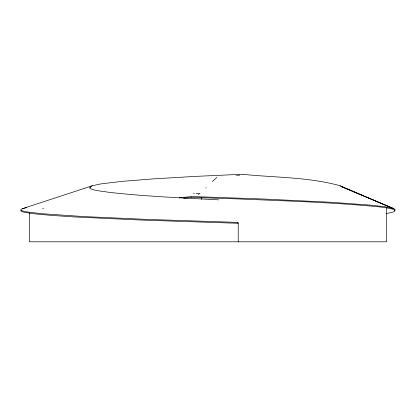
<?xml version="1.0" encoding="UTF-8"?>
<svg xmlns="http://www.w3.org/2000/svg" width="416" height="416" viewBox="0 0 416 416"><rect width="100%" height="100%" fill="white"/><g stroke="black" fill="none" stroke-linecap="round" stroke-linejoin="round"><path stroke-width="0.62" d="M89.643 188.214L90.418 187.45M205.759 188.068L206.17 187.616M238.228 222.404L146.011 219.357L83.148 216.538L41.231 213.647L27.232 211.952L23.13 211.084L21.06 210.215L20.8 210.668L21.596 211.432L23.967 212.191L34.195 213.803L50.887 215.363L74.682 216.954L142.043 220.095L238.228 223.293L238.217 241.8M394.337 210.652L395.2 209.778L394.103 208.796L341.546 186.67L393.848 208.686M242.148 174.273L195.281 176.394L152.89 178.916L122.179 181.355L101.005 183.882L92.508 185.692L22.417 208.686L20.946 209.451L21.06 210.215M92.18 185.801C82.644 189.956 106.252 191.568 107.557 192.135C144.446 196.435 181.605 197.85 218.665 199.862M22.417 208.686L25.459 207.932M26.021 207.823L26.614 207.714M386.183 213.481C409.328 209.908 379.829 206.82 374.296 206.383C328.926 202.186 283.348 200.855 237.843 198.91L191.734 197.413M179.306 197.824L191.615 196.534M183.763 198.229L191.615 197.423M191.734 196.524L263.099 199.004L331.219 202.28L372.237 205.286L384.769 206.752L392.558 208.255L340.262 185.801C308.552 176.92 274.877 177.689 242.31 174.283M193.513 193.762L194.288 193.705M196.066 193.58L197.023 193.513M197.319 193.492L199.264 193.352M199.337 193.346L200.086 193.294M239.756 175.146L237.188 175.261M235.966 175.313L236.392 175.297M340.262 185.801L341.432 186.56M237.588 222.638L238.217 223.293M386.594 207.714L386.594 241.8L29.349 241.8L29.349 213.023M201.49 197.491L201.49 199.316M198.786 194.464A38.542 1.056 -26.3 0 1 198.354 194.709M216.824 177.44A68.697 1.659 -44.1 0 1 212.321 181.594M42.578 208.754A113.048 4.862 -2.4 0 1 43.55 208.634"/></g></svg>
